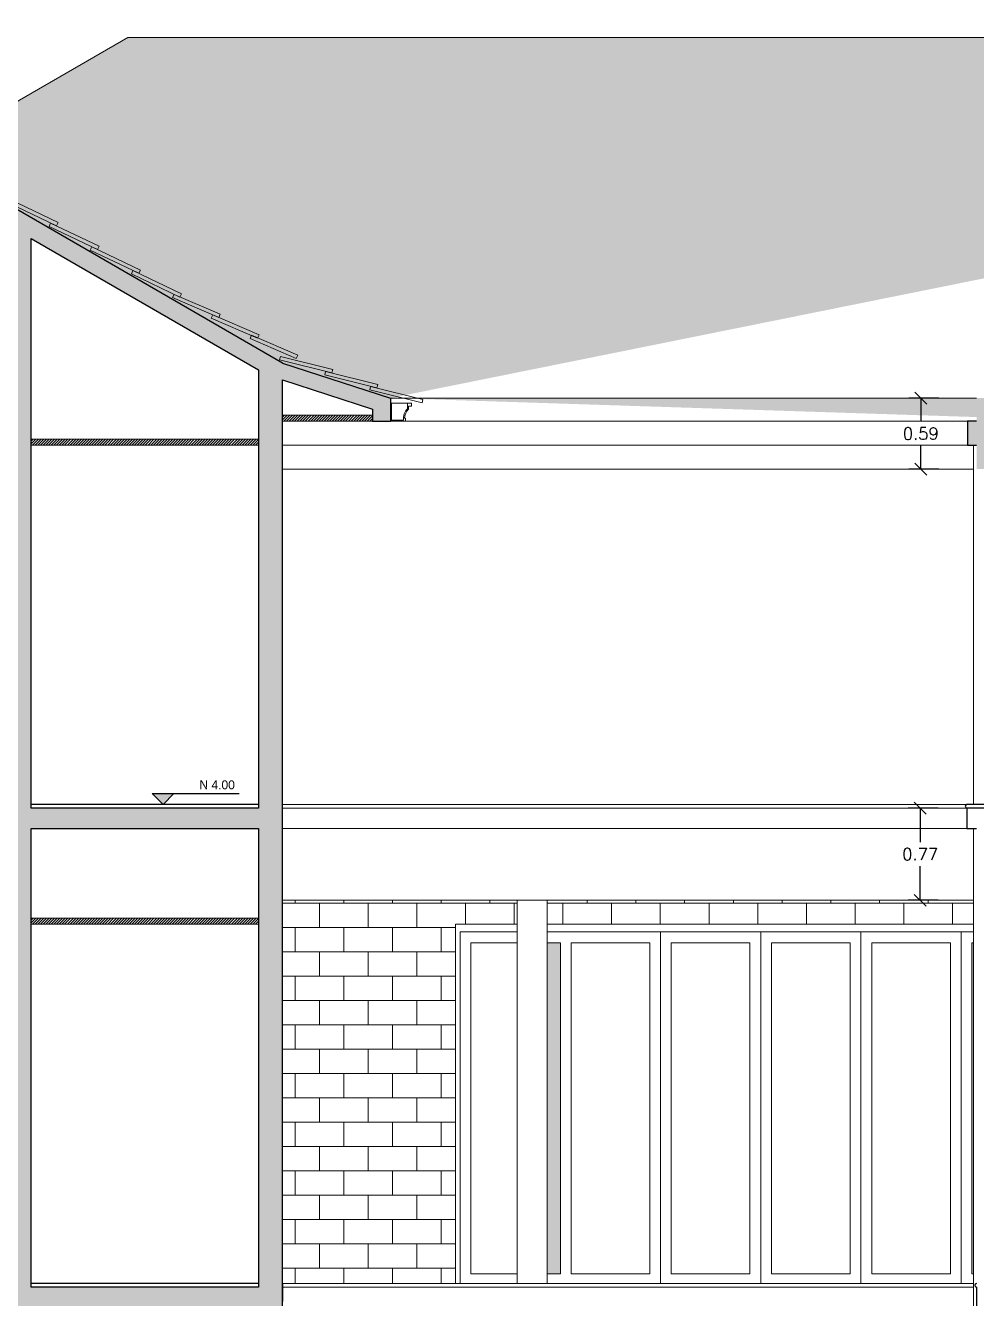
# Model space of a CAD drawing. Header units: metres. Extents: x -44 to 358, y -286 to 66.
# Drawn here: x 324.74 to 332.68, y 6.51 to 17.14 of the extents above; entities that cross this region are included whole.
import ezdxf

# ---------------------------------------------------------------- set-up
doc = ezdxf.new("R2010")
doc.units = ezdxf.units.M
doc.header["$LTSCALE"] = 0.3
doc.header["$PDMODE"] = 3
doc.linetypes.add('CONTINU', pattern=[0])
for name, color, linetype, lineweight in [('A-FLOR', 253, 'Continuous', 0), ('corte', 7, 'Continuous', 30), ('PLF 01', 252, 'Continuous', 9), ('SE-2', 252, 'Continuous', 9), ('SE-3', 253, 'Continuous', 5), ('SE-4', 254, 'Continuous', 0)]:
    doc.layers.add(name, color=color, linetype=linetype, lineweight=lineweight)
for name, color, linetype in [('DIMENSIONES', 7, 'Continuous'), ('DIMTEXTO', 4, 'Continuous'), ('TEXTOS', 4, 'Continuous')]:
    doc.layers.add(name, color=color, linetype=linetype)
doc.layers.add('PUERTA', color=2, linetype='Continuous', plot=False)
doc.layers.add('RELLENO SECCION', color=8, linetype='Continuous', lineweight=0, transparency=0.4)
doc.styles.add('ESC100-2mm', font='arial.ttf', dxfattribs={"height": 0.15})
doc.styles.add('SMPLEX', font='simplex.shx')
doc.dimstyles.new('DIM-50', dxfattribs={"dimscale": 0.5, "dimtxt": 0.2, "dimasz": 0.2, "dimexe": 0.2, "dimexo": 0.2, "dimgap": 0.1, "dimtad": 0, "dimtih": 1, "dimtoh": 1, "dimzin": 0, "dimdsep": 46, "dimtxsty": 'SMPLEX', "dimblk1": 'OBLIQUE', "dimblk2": 'OBLIQUE', "dimsah": 1, "dimcen": 0.2, "dimclrd": 4, "dimclre": 4, "dimclrt": 4, "dimadec": 0, "dimazin": 0, "dimtfac": 1, "dimtmove": 0, "dimatfit": 3, "dimldrblk": 'OPEN30', "dimfxl": 0.3, "dimfxlon": 1, "dimtfill": 1, "dimtolj": 1, "dimtzin": 0, "dimarcsym": 0})
doc.dimstyles.new('DIMS100', dxfattribs={"dimtxt": 0.15, "dimasz": 0.2, "dimexe": 0.1, "dimexo": 0.1, "dimgap": 0.05, "dimtad": 2, "dimzin": 4, "dimdsep": 46, "dimtxsty": 'ESC100-2mm', "dimblk": 'DOTSMALL', "dimcen": 0.1, "dimdle": 0.1, "dimclrd": 256, "dimclre": 256, "dimclrt": 1, "dimadec": 0, "dimazin": 0, "dimtfac": 1, "dimtix": 1, "dimtmove": 2, "dimatfit": 3, "dimfxl": 1, "dimtolj": 1, "dimtzin": 0, "dimlwd": -1, "dimarcsym": 0})

# ---------------------------------------------------------------- blocks, each defined once
blk = doc.blocks.new('_DotSmall')
at = {"layer": 'PUERTA', "color": 0, "linetype": 'Continuous', "const_width": 0.5}
blk.add_lwpolyline([(-0.0625, 0, 1), (0.0625, 0, 1)], format="xyb", close=True, dxfattribs=at)
blk = doc.blocks.new('*D979')
at = {"layer": 'DEFPOINTS', "color": 0, "transparency": 16777216}
for p in [(314.101, 17.043), (327.615, 17.043), (327.615, 6.638)]:
    blk.add_point(p, dxfattribs=at)
at = {"layer": 'DIMENSIONES', "transparency": 16777216}
blk.add_line((314.101, 6.538), (314.101, 17.143), dxfattribs=at)
at = {"layer": 'DIMENSIONES', "lineweight": -2, "transparency": 16777216}
for p, q in [((314.201, 17.043), (314.101, 17.043)), ((314.201, 6.638), (314.101, 6.638))]:
    blk.add_line(p, q, dxfattribs=at)
at = {"layer": 'DIMENSIONES', "transparency": 16777216, "xscale": 0.2, "yscale": 0.2, "zscale": 0.2}
for p, rotation in [((314.101, 17.043), 90), ((314.101, 6.638), 270)]:
    blk.add_blockref('_DotSmall', p, dxfattribs=dict(at, rotation=rotation))
at = {"layer": 'DIMENSIONES', "color": 5, "transparency": 16777216, "insert": (313.974, 11.841), "char_height": 0.15, "attachment_point": 5, "rotation": 90, "style": 'ESC100-2mm'}
blk.add_mtext('\\A1;10.40', dxfattribs=at)
blk = doc.blocks.new('INDI.PISO')
blk.add_hatch(color=256).paths.add_polyline_path([(0, 0), (0.183, 0), (0.092, -0.092)])
blk.add_line((0.183, 0), (0.728, 0))
blk.add_lwpolyline([(0, 0), (0.183, 0), (0.092, -0.092), (0, 0)])
blk = doc.blocks.new('_OBLIQUE')
at = {"color": 0, "linetype": 'ByBlock'}
blk.add_line((-0.5, -0.5), (0.5, 0.5), dxfattribs=at)
blk = doc.blocks.new('*D1933')
at = {"layer": 'DEFPOINTS', "color": 0, "ltscale": 0.2, "transparency": 16777216}
for p in [(332.208, 10.608), (332.778, 10.608), (332.778, 9.838)]:
    blk.add_point(p, dxfattribs=at)
at = {"layer": 'DIMENSIONES', "color": 4, "lineweight": -2, "ltscale": 0.2, "transparency": 16777216}
for p, q in [((332.358, 10.608), (332.108, 10.608)), ((332.208, 10.608), (332.208, 10.323)), ((332.208, 9.838), (332.208, 10.123)), ((332.358, 9.838), (332.108, 9.838))]:
    blk.add_line(p, q, dxfattribs=at)
at = {"layer": 'DIMENSIONES', "color": 4, "lineweight": -2, "ltscale": 0.2, "transparency": 16777216, "xscale": 0.1, "yscale": 0.1, "zscale": 0.1}
for p, rotation in [((332.208, 10.608), 90), ((332.208, 9.838), 270)]:
    blk.add_blockref('_OBLIQUE', p, dxfattribs=dict(at, rotation=rotation))
at = {"layer": 'DIMENSIONES', "color": 4, "ltscale": 0.2, "transparency": 16777216, "insert": (332.208, 10.223), "char_height": 0.1, "attachment_point": 5, "style": 'SMPLEX', "bg_fill": 3, "box_fill_scale": 1.1, "bg_fill_color": 256, "bg_fill_true_color": 13158600, "bg_fill_transparency": 0}
blk.add_mtext('\\A1;0.77', dxfattribs=at)
blk = doc.blocks.new('_Open30')
at = {"color": 0, "lineweight": -2}
for p, q in [((-1, 0.27), (0, 0)), ((0, 0), (-1, -0.27)), ((0, 0), (-1, 0))]:
    blk.add_line(p, q, dxfattribs=at)
blk = doc.blocks.new('*D2316')
at = {"layer": 'DEFPOINTS', "color": 0, "ltscale": 0.2, "transparency": 16777216}
for p in [(332.213, 14.032), (332.678, 14.032), (332.678, 13.438)]:
    blk.add_point(p, dxfattribs=at)
at = {"layer": 'DIMTEXTO', "color": 4, "lineweight": -2, "ltscale": 0.2, "transparency": 16777216}
for p, q in [((332.363, 14.032), (332.113, 14.032)), ((332.213, 14.032), (332.213, 13.835)), ((332.213, 13.438), (332.213, 13.635)), ((332.363, 13.438), (332.113, 13.438))]:
    blk.add_line(p, q, dxfattribs=at)
at = {"layer": 'DIMTEXTO', "color": 4, "lineweight": -2, "ltscale": 0.2, "transparency": 16777216, "xscale": 0.1, "yscale": 0.1, "zscale": 0.1}
for p, rotation in [((332.213, 14.032), 90), ((332.213, 13.438), 270)]:
    blk.add_blockref('_OBLIQUE', p, dxfattribs=dict(at, rotation=rotation))
at = {"layer": 'DIMTEXTO', "color": 4, "ltscale": 0.2, "transparency": 16777216, "insert": (332.213, 13.735), "char_height": 0.1, "attachment_point": 5, "style": 'SMPLEX', "bg_fill": 3, "box_fill_scale": 1.1, "bg_fill_color": 256, "bg_fill_true_color": 13158600, "bg_fill_transparency": 0}
blk.add_mtext('\\A1;0.59', dxfattribs=at)

msp = doc.modelspace()

# ---------------------------------------------------------------- hatches: boundary and pattern name
at = {"true_color": 0xffffff}
h = msp.add_hatch(dxfattribs=at)
h.set_pattern_fill('ANGLE')
h.set_pattern_definition([(0, (-90.1244, -18.942), (0, 6.985), [5.08, -1.905]), (90, (-90.1244, -18.942), (-6.985, 4e-16), [5.08, -1.905])])
h.paths.add_polyline_path([(328.8435498, 11.5383447), (326.8838503, 11.5383447), (326.8838503, 11.4383447), (326.9138503, 11.4383447), (328.8435498, 11.4383447)])
h.paths.add_polyline_path([(326.9138503, 11.4383447), (326.8838503, 11.4383447), (326.8838503, 10.6383447), (326.9138503, 10.6383447)])
h.paths.add_polyline_path([(327.0438503, 11.4383447), (327.0138503, 11.4383447), (327.0138503, 10.7683447), (327.0438503, 10.7683447)])
h.paths.add_polyline_path([(327.1738503, 11.4383447), (327.1438503, 11.4383447), (327.1438503, 10.7683447), (327.1738503, 10.7683447)])
h.paths.add_polyline_path([(327.3038503, 11.4383447), (327.2738503, 11.4383447), (327.2738503, 10.7683447), (327.3038503, 10.7683447)])
h.paths.add_polyline_path([(327.4338503, 11.4383447), (327.4038503, 11.4383447), (327.4038503, 10.7683447), (327.4338503, 10.7683447)])
h.paths.add_polyline_path([(327.5638503, 11.4383447), (327.5338503, 11.4383447), (327.5338503, 10.7683447), (327.5638503, 10.7683447)])
h.paths.add_polyline_path([(327.6813503, 11.4383447), (327.6513503, 11.4383447), (327.6513503, 10.6383447), (327.6813503, 10.6383447)])
h.paths.add_polyline_path([(327.8113503, 11.4383447), (327.7813503, 11.4383447), (327.7813503, 10.7683447), (327.8113503, 10.7683447)])
h.paths.add_polyline_path([(328.8388503, 11.4383447), (328.8088503, 11.4383447), (328.8088503, 10.7683447), (328.8388503, 10.7683447)])
h.paths.add_polyline_path([(328.7088503, 11.4383447), (328.6788503, 11.4383447), (328.6788503, 10.7683447), (328.7088503, 10.7683447)])
h.paths.add_polyline_path([(328.5788503, 11.4383447), (328.5488503, 11.4383447), (328.5488503, 10.7683447), (328.5788503, 10.7683447)])
h.paths.add_polyline_path([(328.4488503, 11.4383447), (328.4188503, 11.4383447), (328.4188503, 10.6383447), (328.4488503, 10.6383447)])
h.paths.add_polyline_path([(328.3313503, 11.4383447), (328.3013503, 11.4383447), (328.3013503, 10.7683447), (328.3313503, 10.7683447)])
h.paths.add_polyline_path([(328.2013503, 11.4383447), (328.1713503, 11.4383447), (328.1713503, 10.7683447), (328.2013503, 10.7683447)])
h.paths.add_polyline_path([(328.4188503, 10.7683447), (327.6813503, 10.7683447), (327.6813503, 10.7383447), (328.4188503, 10.7383447)])
h.paths.add_polyline_path([(328.8435498, 10.7683447), (328.4488503, 10.7683447), (328.4488503, 10.7383447), (328.8435498, 10.7383447)])
h.paths.add_polyline_path([(327.6513503, 10.7683447), (326.9138503, 10.7683447), (326.9138503, 10.7383447), (327.6513503, 10.7383447)])
h.paths.add_polyline_path([(327.9413503, 11.4383447), (327.9113503, 11.4383447), (327.9113503, 10.7683447), (327.9413503, 10.7683447)])
h.paths.add_polyline_path([(328.0713503, 11.4383447), (328.0413503, 11.4383447), (328.0413503, 10.7683447), (328.0713503, 10.7683447)])
at = {"layer": 'PLF 01'}
h = msp.add_hatch(dxfattribs=at)
h.set_pattern_fill('LINE', color=256, scale=0.005, angle=45)
h.set_pattern_definition([(45, (-253.627079, -57.219202), (-0.01122532015, 0.01122532015), [])])
h.paths.add_polyline_path([(324.7838503, 13.6883447), (324.7838503, 13.6383447), (326.6838503, 13.6383447), (326.6838503, 13.6883447)])
h = msp.add_hatch(dxfattribs=at)
h.set_pattern_fill('LINE', color=256, scale=0.005, angle=45)
h.set_pattern_definition([(45, (-253.627079, -61.218733), (-0.01122532015, 0.01122532015), [])])
h.paths.add_polyline_path([(324.7838503, 9.6888142), (324.7838503, 9.6388142), (326.6838503, 9.6388142), (326.6838503, 9.6888142)])
at = {"layer": 'RELLENO SECCION', "linetype": 'CONTINU', "transparency": 33554495}
h = msp.add_hatch(color=256, dxfattribs=at)
h.dxf.hatch_style = 1
h.paths.add_polyline_path([(326.6838503, 10.4383447), (326.6838503, 6.6083447), (320.8838503, 6.6083447), (320.8838503, 6.4383447), (320.8838503, 5.5433447), (320.6838144, 5.5433447), (320.6838144, 5.2933447), (321.2838144, 5.2933447), (321.2838144, 5.5433447), (321.0838503, 5.5433447), (321.0838503, 6.4383447), (326.6838503, 6.4383447), (326.6838503, 5.5433447), (326.4838863, 5.5433447), (326.4838863, 5.2933447), (327.0838863, 5.2933447), (327.0838863, 5.5433447), (326.8838503, 5.5433447), (326.8838503, 6.4383447), (326.8838503, 14.1833456), (327.6338503, 13.9396558), (327.6338503, 13.8383447), (327.7838503, 13.8383447), (327.7838503, 14.0318571), (326.8838503, 14.3242848), (323.8838503, 16.0563356), (320.9503243, 14.3626636), (319.972928, 14.0450883), (319.972928, 13.8383447), (320.122928, 13.8383447), (320.122928, 13.9361069), (320.8838503, 14.1833456), (320.8838503, 13.4383447), (320.9867099, 13.4383447), (320.9867099, 13.4471429), (320.9987099, 13.4471429), (320.9987099, 13.4383447), (321.0838503, 13.4383447), (321.0838503, 14.2665498), (323.3338503, 15.5655879), (323.3338503, 13.4383447), (323.4338503, 13.4383447), (323.4338503, 15.6233229), (323.8838503, 15.8831306), (324.6338503, 15.4501179), (324.6338503, 10.6083447), (323.3338503, 10.6083447), (321.0838503, 10.6083447), (321.0838503, 11.4383447), (320.8838503, 11.4383447), (320.8838503, 10.6383447), (320.2838503, 10.6383447), (320.2838503, 11.4383447), (320.0838503, 11.4383447), (320.0838503, 10.4383447), (320.8838503, 10.4383447), (320.8838503, 9.4383447), (321.0838503, 9.4383447), (321.0838503, 10.4383447), (323.3338503, 10.4383447), (323.3338503, 9.4383447), (323.4338503, 9.4383447), (323.4338503, 10.4383447), (324.6338503, 10.4383447), (324.6338503, 6.6083638), (324.7838503, 6.6083638), (324.7838503, 10.4383447)])
h.paths.add_polyline_path([(324.7838503, 10.6083447), (324.7838503, 15.3635153), (326.6838503, 14.2665498), (326.6838503, 10.6083447)], flags=16)
h.paths.add_polyline_path([(324.7838503, 10.7355796), (324.7838503, 10.7559406), (325.0370756, 10.7113768), (325.0421829, 10.7402179), (325.0456956, 10.7599596), (325.3248941, 10.7108249), (325.3284177, 10.7306838), (325.3482545, 10.7271641), (325.3421634, 10.6873233), (325.0618181, 10.7367557), (325.0543448, 10.6878752)], flags=0)
h.paths.add_polyline_path([(324.7838503, 11.0573114), (324.7838503, 11.0875228), (325.3318942, 11.0875228), (325.3318942, 11.0371705), (325.3016827, 11.0371705), (325.3016827, 11.0573114)], flags=0)
h.paths.add_polyline_path([(324.7838503, 11.4875228), (324.7838503, 11.5177343), (325.3318942, 11.5177343), (325.3318942, 11.4673819), (325.3016827, 11.4673819), (325.3016827, 11.4875228)], flags=0)
edge = h.paths.add_edge_path(flags=0)
edge.add_line((325.6673005, 11.5500625), (325.7869031, 11.5500625))
edge.add_line((325.7869031, 11.5500625), (325.7869031, 11.5300625))
edge.add_line((325.7869031, 11.5300625), (325.6673005, 11.5300625))
edge.add_arc((325.6369031, 11.5400625), 0.032, 18.20995686, 341.79004314, ccw=False)
h.paths.add_polyline_path([(324.7838503, 13.4378752), (324.7838503, 13.4680866), (325.3318942, 13.4680866), (325.3318942, 13.4177343), (325.3016827, 13.4177343), (325.3016827, 13.4378752)], flags=0)
h = msp.add_hatch(color=256, dxfattribs=at)
h.dxf.hatch_style = 1
h.paths.add_polyline_path([(337.860428, 15.8903474), (340.672928, 14.2665498), (340.672928, 13.4383447), (340.872928, 13.4383447), (340.872928, 14.1868944), (341.6338503, 13.9396558), (341.6338503, 13.8383447), (341.7838503, 13.8383447), (341.7838503, 14.0486372), (340.7923951, 14.3707805), (337.860428, 16.0635525), (337.4919401, 15.850806), (334.8822228, 14.344085), (333.972928, 14.0486372), (333.972928, 13.8383446), (333.8458695, 13.8383447), (332.8783891, 13.8383447), (332.8783891, 14.0318571), (332.6783891, 14.0318571), (332.6783891, 13.8383447), (332.6033891, 13.8383447), (332.6033891, 13.6383447), (332.6783891, 13.6383447), (332.6783891, 13.4383447), (332.8783891, 13.4383447), (332.8783891, 13.6383447), (334.897928, 13.6383447), (334.897928, 13.4383447), (335.097928, 13.4383447), (335.097928, 13.8383447), (335.097928, 14.2954173), (337.4785426, 15.6698658)])
h.paths.add_polyline_path([(334.897928, 14.1914685), (334.897928, 13.8383447), (334.122928, 13.8383446), (334.122928, 13.9396558)], flags=16)
at = {"layer": 'SE-2'}
h = msp.add_hatch(dxfattribs=at)
h.set_pattern_fill('ACET-2D-LINE', color=256, scale=0.005, angle=45)
h.set_pattern_definition([(45, (-185.537217, -242.610658), (-0.01122532015, 0.01122532015), [])])
h.paths.add_polyline_path([(326.8838503, 13.8883446), (326.8838503, 13.8383446), (327.6338501, 13.8383447), (327.6338501, 13.8883448)])
at = {"layer": 'SE-3'}
h = msp.add_hatch(dxfattribs=at)
h.set_pattern_fill('AR-RSHKE', color=256, scale=0.0008)
h.set_pattern_definition([(0, (-84.68111, -28.18395), (0.51816, 0.24384), [0.12192, -0.1016, 0.14224, -0.06096, 0.18288, -0.08128]), (0, (-84.5592, -28.17379), (0.51816, 0.24384), [0.1016, -0.38608, 0.08128, -0.12192]), (0, (-84.31535, -28.19919), (0.51816, 0.24384), [0.06096, -0.62992]), (90, (-84.68111, -28.18395), (-0.17272, 0.24384), [0.23368, -0.74168]), (90, (-84.5592, -28.18395), (-0.17272, 0.24384), [0.2286, -0.74676]), (90, (-84.4576, -28.18395), (-0.17272, 0.24384), [0.21336, -0.762]), (90, (-84.31535, -28.19919), (-0.17272, 0.24384), [0.23368, -0.74168]), (90, (-84.2544, -28.19919), (-0.17272, 0.24384), [0.23368, -0.74168]), (90, (-84.07151, -28.18395), (-0.17272, 0.24384), [0.22352, -0.75184])])
edge = h.paths.add_edge_path()
edge.add_line((333.746877, 13.8383447), (332.8783891, 13.8383447))
edge.add_line((332.8783891, 13.8383447), (332.8783891, 14.0318571))
edge.add_line((332.8783891, 14.0318571), (332.6783891, 14.0318571))
edge.add_line((332.6783891, 14.0318571), (327.7838503, 14.0318571))
edge.add_line((337.860428, 16.0635525), (337.4120875, 15.8641136))
edge.add_line((337.4120875, 15.8641136), (334.8297471, 14.4067127))
edge.add_line((334.8297471, 14.4067127), (333.7930761, 14.0486372))
edge.add_line((333.7930761, 14.0486372), (333.7930761, 13.8383447))
edge.add_line((337.8560264, 16.0610113), (336.1641076, 17.0429235))
edge.add_line((325.5926707, 17.0429235), (336.1641076, 17.0429235))
edge.add_line((323.8838503, 16.0563356), (325.5926707, 17.0429235))
edge.add_line((326.8838503, 14.3242848), (323.8838503, 16.0563356))
edge.add_line((326.8838503, 14.3242848), (327.7836776, 14.0319132))
at = {"layer": 'SE-3', "transparency": 33554585}
h = msp.add_hatch(dxfattribs=at)
h.set_pattern_fill('AR-B816', color=256, scale=0.001)
h.set_pattern_definition([(0, (-85.70939, -28.18395), (0, 0.2032), []), (90, (-85.70939, -28.18395), (-0.2032, 0.2032), [0.2032, -0.2032])])
h.paths.add_polyline_path([(328.3264261, 9.5743486), (328.3264261, 9.6383486), (328.8435498, 9.6383486), (328.8435498, 9.8383447), (326.8838503, 9.8383447), (326.8838503, 6.6383447), (328.3264261, 6.6383447)])
h.paths.add_polyline_path([(332.6533891, 9.8383447), (329.0935498, 9.8383447), (329.0935498, 9.6383447), (332.6435498, 9.6383447), (332.6533891, 9.6383486)])
h.paths.add_polyline_path([(334.872928, 9.8383447), (332.9033891, 9.8383447), (332.9033891, 9.6383447), (333.2305219, 9.6383447), (333.4264261, 9.6383486), (333.4264261, 9.5743486), (333.4264261, 6.6383447), (334.872928, 6.6383447)])
h.paths.add_polyline_path([(334.2086675, 7.9975364), (334.2086675, 8.4803809), (333.8995611, 8.4803809), (333.8995611, 7.9975364)], flags=24)
h.paths.add_polyline_path([(333.8289498, 7.8975403), (333.8289498, 8.3803848), (333.5198434, 8.3803848), (333.5198434, 7.8975403)], flags=24)
h.paths.add_polyline_path([(334.9404381, 6.537782), (334.9404381, 6.9040848), (334.6313317, 6.9040848), (334.6313317, 6.537782)], flags=9)
at = {"layer": 'SE-3', "transparency": 33554572}
h = msp.add_hatch(color=256, dxfattribs=at)
h.dxf.hatch_style = 1
h.set_gradient(color1=(202, 249, 252), color2=(229, 255, 255), tint=1, name='CYLINDER')
h.paths.add_polyline_path([(329.2030766, 9.4844267), (329.0935498, 9.4844267), (329.0935498, 6.7182745), (329.1980693, 6.7182745), (329.2030766, 6.7182745)])
h = msp.add_hatch(color=256, dxfattribs=at)
h.dxf.hatch_style = 1
h.set_gradient(color1=(202, 249, 252), color2=(229, 255, 255), tint=1, name='CYLINDER')
h.paths.add_polyline_path([(332.6397014, 9.4844267), (332.6533891, 9.4844267), (332.6533891, 6.7182745), (332.5488697, 6.7182745), (332.6397014, 6.7182745)])

# ---------------------------------------------------------------- linework, layer by layer
at = {"layer": 'A-FLOR'}
for p, q in [((326.8838503, 10.6383447), (332.5983891, 10.6383447)), ((326.8838503, 10.6083447), (332.5983891, 10.6083447)), ((332.5983891, 10.4383447), (326.8838503, 10.4383447)), ((326.8838503, 6.6383447), (329.0764983, 6.6383447)), ((326.8838503, 6.6083447), (329.0764983, 6.6083447))]:
    msp.add_line(p, q, dxfattribs=at)
at = {"layer": 'A-FLOR', "lineweight": 35}
msp.add_line((326.8838503, 6.4883447), (326.8838503, 6.6383447), dxfattribs=at)
at = {"layer": 'corte'}
for p, q in [((326.8838503, 14.3242848), (323.8838503, 16.0563356)), ((324.7838503, 10.6083447), (324.7838503, 15.3635153)), ((324.7838503, 15.3635153), (326.6838503, 14.2665498)), ((326.6838503, 14.2665498), (326.6838503, 10.6083447)), ((326.8838503, 14.3242848), (327.7836776, 14.0319132)), ((326.8838503, 6.4383447), (326.8838503, 14.1833456)), ((326.8838503, 14.1833456), (327.6338503, 13.9396558)), ((327.7838503, 14.0318571), (327.7838503, 13.8383447)), ((327.6338503, 13.9396558), (327.6338503, 13.8383447)), ((327.6338503, 13.8383447), (327.7838503, 13.8383447)), ((332.6783891, 13.8383447), (332.6033891, 13.8383447)), ((332.6033891, 13.8383447), (332.6033891, 13.6383447)), ((332.6033891, 13.6383447), (332.6783891, 13.6383447)), ((326.6838503, 10.6383447), (324.7838503, 10.6383447)), ((334.872928, 10.6383447), (332.5983891, 10.6383447)), ((326.6838503, 10.6083447), (324.7838503, 10.6083447)), ((332.5983891, 10.6083447), (332.5983891, 10.4383447)), ((334.872928, 10.6083447), (332.5983891, 10.6083447)), ((324.7838503, 6.6083447), (324.7838503, 10.4383447)), ((324.7838503, 10.4383447), (326.6838503, 10.4383447)), ((326.6838503, 10.4383447), (326.6838503, 6.6083447)), ((332.5983891, 10.4383447), (332.6783891, 10.4383447)), ((326.6838503, 6.6383447), (324.7838503, 6.6383447)), ((326.6838503, 6.6083447), (324.7838503, 6.6083447)), ((332.6783891, 6.6083447), (332.6783891, 5.5433447))]:
    msp.add_line(p, q, dxfattribs=at)
for centre in [(332.5983891, 10.6233447), (332.6783891, 6.6233447)]:
    msp.add_arc(centre, 0.015, 90, 270, dxfattribs=at)
at = {"layer": 'PLF 01'}
for p, q in [((324.7838503, 13.6883447), (326.6838503, 13.6883447)), ((324.7838503, 13.6383447), (326.6838503, 13.6383447)), ((324.7838503, 9.6888142), (326.6838503, 9.6888142)), ((324.7838503, 9.6388142), (326.6838503, 9.6388142))]:
    msp.add_line(p, q, dxfattribs=at)
at = {"layer": 'SE-2'}
for p, q in [((327.9259085, 13.9883448), (327.7838501, 13.9883447)), ((327.7938503, 13.8483447), (327.7938503, 13.9883447)), ((327.9609085, 13.9883448), (327.9259085, 13.9883448)), ((327.9259085, 13.9883448), (327.9259085, 13.9426208)), ((327.9359085, 13.9383579), (327.9359086, 13.9633301)), ((327.9359085, 13.9633301), (327.9609085, 13.9633301)), ((327.9609085, 13.9633301), (327.9609085, 13.9883448)), ((327.6338501, 13.8890003), (326.8838503, 13.8884217)), ((327.6338503, 13.8383447), (326.8838503, 13.8377661)), ((327.7838503, 13.8383447), (327.9109085, 13.8383447)), ((327.8938503, 13.8483447), (327.7938503, 13.8483447)), ((327.9109085, 13.8633574), (327.9028878, 13.8633579)), ((327.9109085, 13.8383447), (327.9109085, 13.8633574)), ((332.6533891, 13.6383447), (332.6533891, 10.6383447)), ((332.6533891, 11.4383447), (332.6533891, 11.5383447)), ((332.6533891, 10.7683447), (332.6533891, 10.7383447)), ((332.6533891, 10.4383447), (332.6533891, 6.4383447))]:
    msp.add_line(p, q, dxfattribs=at)
for points in [[(324.6026381, 15.6911775), (325.0086293, 15.4973974), (324.9957068, 15.4703233), (324.5897156, 15.6641033)], [(324.9464005, 15.4927235), (325.3523917, 15.2989434), (325.3394692, 15.2718693), (324.933478, 15.4656494)], [(325.2901629, 15.2942695), (325.6961541, 15.1004895), (325.6832316, 15.0734153), (325.2772404, 15.2671954)], [(325.6339253, 15.0958156), (326.0399165, 14.9020355), (326.026994, 14.8749614), (325.6210028, 15.0687414)], [(325.9776877, 14.8973616), (326.3633792, 14.731205), (326.3504567, 14.7041309), (325.9647652, 14.8702875)], [(326.3011504, 14.7265311), (326.6868419, 14.5603745), (326.6739194, 14.5333003), (326.2882279, 14.6994569)], [(326.6246131, 14.5557006), (327.0103046, 14.3895439), (326.9973821, 14.3624698), (326.6116906, 14.5286264)], [(326.8658718, 14.3801378), (327.3024082, 14.2714385), (327.2951594, 14.2423274), (326.858623, 14.3510267)], [(327.2423702, 14.2544177), (327.6789066, 14.1457184), (327.6716578, 14.1166073), (327.2351214, 14.2253066)], [(327.6188686, 14.1286977), (328.055405, 14.0199984), (328.0481562, 13.9908873), (327.6116198, 14.0995866)]]:
    msp.add_lwpolyline(points, close=True, dxfattribs=at)
for centre, radius, start, end in [((328.005319, 13.863029), 0.1124317, 134.93463278, 187.50461178), ((328.005319, 13.8630289), 0.1024318, 132.65846005, 179.81601146)]:
    msp.add_arc(centre, radius, start, end, dxfattribs=at)
at = {"layer": 'SE-3'}
for p, q in [((332.6783891, 14.0318571), (327.7838503, 14.0318571)), ((332.6033891, 13.8383447), (327.7838503, 13.8383447)), ((332.6033891, 13.6383447), (326.8838503, 13.6383447)), ((326.8838503, 13.4383447), (328.8435498, 13.4383447)), ((327.9338503, 13.4383447), (327.0338503, 13.4383447)), ((328.8435498, 13.4383447), (332.6533891, 13.4383447)), ((326.8838503, 9.8383447), (328.8606013, 9.8383447)), ((328.8435498, 9.8383447), (328.8435498, 6.6383447)), ((328.8606013, 9.8383447), (332.6533891, 9.8383447)), ((329.0935498, 6.6383447), (329.0935498, 9.8383447)), ((328.3264261, 9.5743486), (328.3264261, 9.6383486)), ((328.3264261, 9.6383486), (328.8435498, 9.6383486)), ((328.3264261, 6.6383486), (328.3264261, 9.5743486)), ((328.8435498, 9.5743525), (328.3664261, 9.5743525)), ((328.3664261, 9.5743525), (328.3664261, 6.6383486)), ((328.3664261, 6.6383486), (328.3664261, 9.5743486)), ((329.0935498, 9.6383447), (332.6435498, 9.6383447)), ((330.0397465, 9.5743525), (329.0935498, 9.5743525)), ((332.6533891, 9.5743486), (329.0935498, 9.5743486)), ((329.289454, 9.6383486), (332.6533891, 9.6383486)), ((330.0397465, 9.5743525), (330.0397465, 6.6383486)), ((330.8764164, 9.5743525), (330.0397659, 9.5743525)), ((330.0397659, 9.5743525), (330.0397659, 6.6383486)), ((330.8764164, 9.5743525), (330.8764164, 6.6383486)), ((331.7130863, 9.5743525), (330.8764358, 9.5743525)), ((330.8764358, 9.5743525), (330.8764358, 6.6383486)), ((331.7130863, 9.5743525), (331.7130863, 6.6383486)), ((332.5497562, 9.5743525), (331.7131057, 9.5743525)), ((331.7131057, 9.5743525), (331.7131057, 6.6383486)), ((332.5497562, 9.5743525), (332.5497562, 6.6383486)), ((332.6533891, 9.5743525), (332.5497756, 9.5743525)), ((332.5497756, 9.5743525), (332.5497756, 6.6383486)), ((328.456352, 6.7182745), (328.456352, 9.4844267)), ((328.456352, 9.4844267), (328.8435498, 9.4844267)), ((329.0935498, 9.4844267), (329.2030766, 9.4844267)), ((329.2030766, 6.7182745), (329.2030766, 9.4844267)), ((329.2930219, 6.7182745), (329.2930219, 9.4844267)), ((329.2930219, 9.4844267), (329.9498207, 9.4844267)), ((329.9498207, 9.4844267), (329.9498207, 6.7182745)), ((330.1296918, 6.7182745), (330.1296918, 9.4844267)), ((330.1296918, 9.4844267), (330.7864906, 9.4844267)), ((330.7864906, 9.4844267), (330.7864906, 6.7182745)), ((330.9663617, 6.7182745), (330.9663617, 9.4844267)), ((330.9663617, 9.4844267), (331.6231605, 9.4844267)), ((331.6231605, 9.4844267), (331.6231605, 6.7182745)), ((331.8030316, 6.7182745), (331.8030316, 9.4844267)), ((331.8030316, 9.4844267), (332.4598303, 9.4844267)), ((332.4598303, 9.4844267), (332.4598303, 6.7182745)), ((332.6397014, 6.7182745), (332.6397014, 9.4844267)), ((332.6397014, 9.4844267), (332.6533891, 9.4844267)), ((328.8435498, 6.7182745), (328.456352, 6.7182745)), ((329.2030766, 6.7182745), (329.0935498, 6.7182745)), ((329.9498207, 6.7182745), (329.2930219, 6.7182745)), ((330.7864906, 6.7182745), (330.1296918, 6.7182745)), ((331.6231605, 6.7182745), (330.9663617, 6.7182745)), ((332.4598303, 6.7182745), (331.8030316, 6.7182745)), ((332.6533891, 6.7182745), (332.6397014, 6.7182745)), ((329.0764983, 6.6383447), (332.6534999, 6.6383447)), ((329.0764983, 6.6083447), (332.6534999, 6.6083447))]:
    msp.add_line(p, q, dxfattribs=at)
at = {"layer": 'SE-4'}
for p, q in [((323.8838503, 16.0563356), (325.5926707, 17.0429235)), ((325.5926707, 17.0429235), (336.1641076, 17.0429235))]:
    msp.add_line(p, q, dxfattribs=at)

# ---------------------------------------------------------------- block references
at = {"layer": 'TEXTOS'}
msp.add_blockref('INDI.PISO', (325.7935751, 10.7300114), dxfattribs=at)

# ---------------------------------------------------------------- texts
at = {"layer": 'TEXTOS', "insert": (326.4850137, 10.8400736), "char_height": 0.075, "attachment_point": 3, "style": 'ESC100-2mm'}
msp.add_mtext_dynamic_manual_height_columns('{\\Ftxt|c0;N 4.00}', width=2.216942069, gutter_width=0.5, heights=[0], dxfattribs=at)

# ---------------------------------------------------------------- dimensions: what is measured, and where the dimension line sits
at = {"layer": 'DIMENSIONES'}
dim = msp.add_aligned_dim(p1=(327.6154699, 6.6383447), p2=(327.6154699, 17.0429235), distance=13.5146357, dimstyle='DIMS100', override={"dimexe": 0, "dimclrt": 5, "dimfxl": 0.1, "dimfxlon": 1}, dxfattribs=at)
dim.commit()
dim.dimension.update_dxf_attribs({"geometry": '*D979', "text_midpoint": (313.9742483, 11.8406341)})

# ---------------------------------------------------------------- next in the draw order: dimensions: what is measured, and where the dimension line sits
at = {"layer": 'DIMENSIONES', "ltscale": 0.2}
dim = msp.add_linear_dim(base=(332.2084295, 10.6083447), p1=(332.7783891, 9.8383447), p2=(332.7783891, 10.6083447), angle=90, dimstyle='DIM-50', dxfattribs=at)
dim.commit()
dim.dimension.update_dxf_attribs({"geometry": '*D1933', "text_midpoint": (332.2084295, 10.2233447)})
at = {"layer": 'DIMTEXTO', "ltscale": 0.2}
dim = msp.add_linear_dim(base=(332.2128998, 14.0318571), p1=(332.6783891, 13.4383447), p2=(332.6783891, 14.0318571), angle=90, dimstyle='DIM-50', dxfattribs=at)
dim.commit()
dim.dimension.update_dxf_attribs({"geometry": '*D2316', "text_midpoint": (332.2128998, 13.7351009)})

doc.saveas('drawing.dxf')
